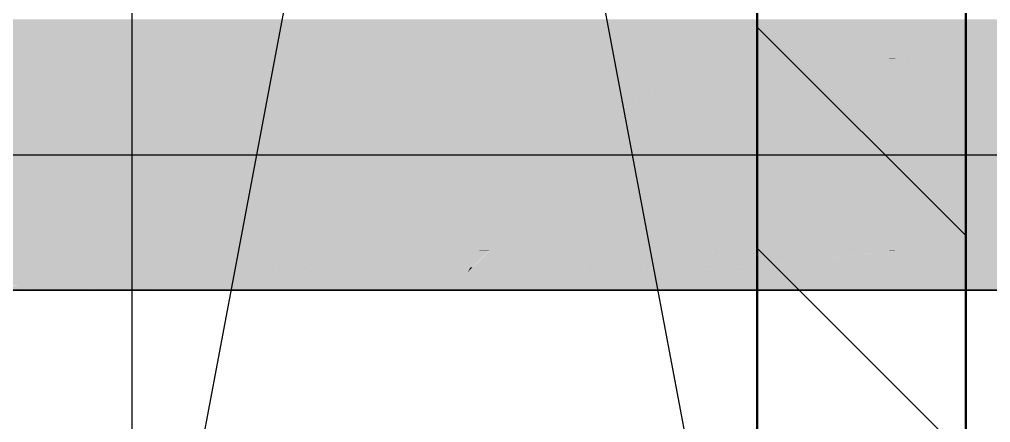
# Model space of a CAD drawing. Extents: x 0 to 756, y -25 to 420.
# Drawn here: x 278.12 to 296.76, y 304.09 to 311.83 of the extents above; entities that cross this region are included whole.
import ezdxf
from ezdxf.lldxf.tags import DXFTag

# ---------------------------------------------------------------- set-up
doc = ezdxf.new("R2010")
doc.units = 0
doc.layers.get('0').update_dxf_attribs({"lineweight": 25})
for name, color, linetype, lineweight in [('A_Innenwand', 7, 'Continuous', 25), ('ALLGEMEIN03', 7, 'Continuous', 25), ('WAND_HOLZ_NICHT_TRAGEND', 7, 'Continuous', 13)]:
    doc.layers.add(name, color=color, linetype=linetype, lineweight=lineweight)
doc.layers.add('L_Zuluft', color=6, linetype='Continuous', lineweight=35, true_color=0xff00ff)
doc.layers.add('L_Zuluft-Shading', color=6, linetype='Continuous', lineweight=35, true_color=0xff00ff)
tags = doc.linetypes.add('STRICHPUNKT2', pattern=[12.7, 6.35, -3.175, 0, -3.175]).pattern_tags.tags
tags[10:11] = [DXFTag(74, 4), DXFTag(75, 0), DXFTag(340, '0'), DXFTag(46, 0.0), DXFTag(50, 0.0), DXFTag(44, 0.0), DXFTag(45, 0.0)]
tags[8:9] = [DXFTag(74, 4), DXFTag(75, 0), DXFTag(340, '0'), DXFTag(46, 0.0), DXFTag(50, 0.0), DXFTag(44, 0.0), DXFTag(45, 0.0)]
tags[6:7] = [DXFTag(74, 4), DXFTag(75, 0), DXFTag(340, '0'), DXFTag(46, 0.0), DXFTag(50, 0.0), DXFTag(44, 0.0), DXFTag(45, 0.0)]
tags[4:5] = [DXFTag(74, 4), DXFTag(75, 0), DXFTag(340, '0'), DXFTag(46, 0.0), DXFTag(50, 0.0), DXFTag(44, 0.0), DXFTag(45, 0.0)]

# ---------------------------------------------------------------- blocks, each defined once
blk = doc.blocks.new('Shading-A0T78ONROY', base_point=(298.479, 311.513))
at = {"layer": 'L_Zuluft-Shading', "color": 214, "true_color": 0x900090}
for points in [[(268.663, 311.744), (286.122, 311.744), (268.663, 311.833)], [(286.122, 311.744), (268.663, 311.833), (281.01, 311.833)], [(286.122, 311.744), (292.385, 311.744), (281.01, 311.833)], [(292.385, 311.744), (281.01, 311.833), (292.327, 311.833)], [(292.385, 311.744), (295.648, 311.744), (292.327, 311.833)], [(295.648, 311.744), (292.327, 311.833), (294.023, 311.833)], [(295.648, 311.744), (297.402, 311.744), (294.023, 311.833)], [(297.402, 311.744), (294.023, 311.833), (296.525, 311.833)], [(297.402, 311.744), (298.027, 311.744), (296.525, 311.833)], [(298.027, 311.744), (296.525, 311.833), (297.51, 311.833)], [(282.111, 306.652), (278.1, 306.722), (268.663, 306.722)], [(282.111, 306.652), (269.849, 306.652), (269.595, 306.717)], [(270.199, 306.633), (282.111, 306.652), (269.849, 306.652)], [(270.199, 306.633), (281.01, 306.633), (282.111, 306.652)], [(282.111, 306.652), (286.122, 306.722), (278.1, 306.722)], [(281.01, 306.633), (290.173, 306.633), (286.122, 306.722)], [(290.173, 306.633), (286.122, 306.722), (290.305, 306.722)], [(290.173, 306.633), (294.023, 306.633), (290.305, 306.722)], [(294.023, 306.633), (290.305, 306.722), (295.648, 306.722)], [(294.023, 306.633), (296.525, 306.633), (295.648, 306.722)], [(296.525, 306.633), (295.648, 306.722), (297.402, 306.722)], [(296.525, 306.633), (297.51, 306.633), (297.402, 306.722)]]:
    blk.add_solid(points, dxfattribs=at)
at = {"layer": 'L_Zuluft-Shading', "color": 214, "true_color": 0xb000b0}
for points in [[(268.663, 311.485), (290.885, 311.485), (268.663, 311.744)], [(290.885, 311.485), (268.663, 311.744), (286.122, 311.744)], [(290.885, 311.485), (292.366, 311.485), (286.122, 311.744)], [(292.366, 311.485), (286.122, 311.744), (292.385, 311.744)], [(292.366, 311.485), (297.162, 311.485), (292.385, 311.744)], [(297.162, 311.485), (292.385, 311.744), (295.648, 311.744)], [(297.162, 311.485), (298.219, 311.485), (295.648, 311.744)], [(298.219, 311.485), (295.648, 311.744), (297.402, 311.744)], [(274.549, 306.915), (286.726, 306.981), (273.337, 306.981)], [(286.66, 306.915), (274.549, 306.915), (286.726, 306.981)], [(286.122, 306.722), (290.305, 306.722), (290.484, 306.959)], [(286.486, 306.741), (290.885, 306.981), (286.726, 306.981)], [(290.305, 306.722), (295.648, 306.722), (297.162, 306.981)], [(290.305, 306.722), (296.585, 306.959), (290.484, 306.959)], [(296.585, 306.959), (290.484, 306.959), (297.162, 306.981)], [(290.484, 306.959), (297.162, 306.981), (290.885, 306.981)], [(295.648, 306.722), (297.402, 306.722), (297.162, 306.981)], [(286.486, 306.741), (286.66, 306.915), (274.549, 306.915)], [(277.736, 306.741), (286.486, 306.741), (274.549, 306.915)], [(278.1, 306.722), (286.122, 306.722), (277.736, 306.741)], [(286.122, 306.722), (277.736, 306.741), (286.486, 306.741)]]:
    blk.add_solid(points, dxfattribs=at)
at = {"layer": 'L_Zuluft-Shading', "color": 212, "true_color": 0xcd00cd}
for points in [[(268.663, 311.082), (294.868, 311.082), (268.663, 311.485)], [(294.868, 311.082), (290.885, 311.485), (268.663, 311.485)], [(292.332, 311.338), (292.366, 311.485), (290.885, 311.485)], [(296.388, 311.338), (292.332, 311.338), (297.162, 311.485)], [(292.332, 311.338), (297.162, 311.485), (292.366, 311.485)], [(294.975, 311.071), (298.462, 311.071), (297.162, 311.485)], [(294.975, 311.071), (296.388, 311.338), (292.332, 311.338)], [(268.663, 311.071), (294.762, 311.071), (268.663, 311.082)], [(294.762, 311.071), (268.663, 311.082), (294.868, 311.082)], [(294.762, 311.071), (294.975, 311.071), (294.868, 311.082)], [(271.302, 307.187), (279.669, 307.187), (272.598, 307.393)], [(286.948, 307.393), (272.598, 307.393), (286.949, 307.394)], [(272.598, 307.393), (286.949, 307.394), (272.608, 307.394)], [(286.945, 307.387), (286.948, 307.393), (272.598, 307.393)], [(286.776, 307.074), (283.552, 307.074), (272.598, 307.393)], [(286.945, 307.387), (272.86, 307.387), (272.598, 307.393)], [(286.776, 307.074), (286.945, 307.387), (272.86, 307.387)], [(286.818, 307.074), (286.776, 307.074), (287.131, 307.387)], [(286.776, 307.074), (287.131, 307.387), (286.945, 307.387)], [(291.137, 307.073), (286.818, 307.073), (290.825, 307.385)], [(286.818, 307.073), (290.825, 307.385), (287.13, 307.385)], [(287.131, 307.387), (286.945, 307.387), (287.139, 307.394)], [(286.945, 307.387), (287.139, 307.394), (286.949, 307.394)], [(287.131, 307.387), (287.131, 307.387), (286.945, 307.387)], [(287.131, 307.387), (286.945, 307.387), (286.945, 307.387)], [(290.825, 307.385), (287.13, 307.385), (287.131, 307.387)], [(290.823, 307.387), (287.131, 307.387), (290.816, 307.394)], [(287.131, 307.387), (290.816, 307.394), (287.139, 307.394)], [(290.825, 307.385), (290.823, 307.387), (287.131, 307.387)], [(290.825, 307.385), (290.831, 307.385), (290.816, 307.394)], [(290.831, 307.385), (291.275, 307.394), (290.816, 307.394)], [(291.174, 307.036), (290.831, 307.385), (290.825, 307.385)], [(291.304, 307.385), (290.831, 307.385), (291.275, 307.394)], [(291.425, 307.036), (291.174, 307.036), (290.831, 307.385)], [(291.304, 307.385), (291.304, 307.385), (290.831, 307.385)], [(291.304, 307.385), (290.832, 307.385), (290.831, 307.385)], [(291.298, 307.111), (291.304, 307.385), (290.832, 307.385)], [(290.885, 306.981), (297.162, 306.981), (294.975, 307.394)], [(291.304, 307.385), (294.762, 307.394), (291.275, 307.394)], [(292.167, 307.111), (291.298, 307.111), (291.304, 307.385)], [(294.854, 307.385), (291.304, 307.385), (294.762, 307.394)], [(294.868, 307.384), (294.854, 307.385), (291.304, 307.385)], [(294.868, 307.384), (291.309, 307.384), (291.304, 307.385)], [(292.167, 307.111), (294.868, 307.384), (291.309, 307.384)], [(294.868, 307.384), (294.975, 307.394), (294.762, 307.394)], [(297.162, 306.981), (294.975, 307.394), (298.462, 307.394)], [(273.337, 306.981), (286.726, 306.981), (271.302, 307.187)], [(286.726, 306.981), (271.302, 307.187), (279.669, 307.187)], [(286.726, 306.981), (286.776, 307.074), (283.552, 307.074)], [(286.726, 306.981), (290.885, 306.981), (286.817, 307.073)], [(286.726, 306.981), (286.817, 307.073), (286.775, 307.073)], [(286.817, 307.073), (286.775, 307.073), (286.776, 307.074)], [(286.818, 307.073), (286.802, 307.073), (286.776, 307.074)], [(286.818, 307.073), (286.818, 307.074), (286.776, 307.074)], [(286.817, 307.073), (286.818, 307.073), (286.802, 307.073)], [(289.483, 307.013), (286.842, 307.073), (286.817, 307.073)], [(286.842, 307.073), (286.817, 307.073), (286.818, 307.073)], [(291.197, 307.013), (291.137, 307.073), (286.818, 307.073)], [(291.197, 307.013), (289.483, 307.013), (286.842, 307.073)], [(290.885, 306.981), (291.197, 307.013), (289.483, 307.013)], [(291.197, 307.013), (291.425, 307.036), (291.174, 307.036)], [(291.425, 307.036), (292.167, 307.111), (291.298, 307.111)]]:
    blk.add_solid(points, dxfattribs=at)
at = {"layer": 'L_Zuluft-Shading', "color": 212, "true_color": 0xe400e4}
for points in [[(268.663, 310.533), (290.093, 310.533), (268.663, 311.071)], [(290.093, 310.533), (268.663, 311.071), (294.762, 311.071)], [(291.623, 310.533), (298.114, 310.533), (294.762, 311.071)], [(293.052, 310.778), (292.219, 310.778), (294.762, 311.071)], [(298.114, 310.533), (294.762, 311.071), (294.975, 311.071)], [(298.479, 311.062), (298.462, 311.071), (294.975, 311.071)], [(295.03, 311.062), (298.479, 311.062), (294.975, 311.071)], [(298.114, 310.533), (298.479, 310.533), (295.03, 311.062)], [(298.479, 310.533), (295.03, 311.062), (298.479, 311.062)], [(290.093, 310.533), (293.052, 310.778), (292.219, 310.778)], [(290.093, 310.533), (291.623, 310.533), (293.052, 310.778)], [(272.608, 307.394), (286.949, 307.394), (276.285, 307.933)], [(286.949, 307.394), (276.285, 307.933), (287.12, 307.933)], [(286.949, 307.394), (287.139, 307.394), (287.12, 307.933)], [(287.139, 307.394), (287.12, 307.933), (287.456, 307.933)], [(287.139, 307.394), (290.816, 307.394), (287.456, 307.933)], [(290.816, 307.394), (287.456, 307.933), (290.277, 307.933)], [(290.816, 307.394), (291.275, 307.394), (290.277, 307.933)], [(291.275, 307.394), (294.762, 307.394), (290.277, 307.933)], [(294.762, 307.394), (290.277, 307.933), (291.623, 307.933)], [(294.762, 307.394), (294.975, 307.394), (291.623, 307.933)], [(294.975, 307.394), (291.623, 307.933), (298.114, 307.933)], [(295.03, 307.404), (298.479, 307.404), (298.114, 307.933)], [(294.975, 307.394), (298.462, 307.394), (295.03, 307.404)], [(298.462, 307.394), (295.03, 307.404), (298.479, 307.404)]]:
    blk.add_solid(points, dxfattribs=at)
at = {"layer": 'L_Zuluft-Shading', "color": 6, "true_color": 0xf500f5}
for points in [[(287.921, 310.316), (268.663, 310.316), (290.093, 310.533)], [(268.663, 310.316), (290.093, 310.533), (268.663, 310.533)], [(291.157, 310.385), (288.611, 310.385), (291.623, 310.533)], [(288.611, 310.385), (291.623, 310.533), (290.093, 310.533)], [(291.157, 310.385), (298.114, 310.533), (291.623, 310.533)], [(291.157, 310.385), (298.2, 310.385), (298.114, 310.533)], [(268.663, 309.906), (283.816, 309.906), (287.921, 310.316)], [(268.663, 309.906), (287.921, 310.316), (268.663, 310.316)], [(283.816, 309.906), (287.066, 309.906), (287.921, 310.316)], [(287.066, 309.906), (289.65, 309.906), (291.064, 310.355)], [(287.066, 309.906), (290.715, 310.316), (287.921, 310.316)], [(287.921, 310.316), (291.157, 310.385), (288.611, 310.385)], [(290.715, 310.316), (287.921, 310.316), (291.064, 310.355)], [(287.921, 310.316), (291.064, 310.355), (289.764, 310.355)], [(289.65, 309.906), (298.479, 309.906), (291.157, 310.385)], [(291.064, 310.355), (289.764, 310.355), (291.157, 310.385)], [(298.479, 309.906), (291.157, 310.385), (298.2, 310.385)], [(277.641, 308.122), (274.085, 308.122), (280.789, 308.56)], [(274.085, 308.122), (280.789, 308.56), (276.843, 308.56)], [(287.187, 308.323), (279.083, 308.323), (287.228, 308.56)], [(279.083, 308.323), (287.228, 308.56), (280.789, 308.56)], [(287.582, 308.331), (287.188, 308.331), (287.655, 308.56)], [(287.188, 308.331), (287.655, 308.56), (287.228, 308.56)], [(289.832, 308.378), (287.597, 308.378), (289.65, 308.56)], [(287.597, 308.378), (289.65, 308.56), (287.655, 308.56)], [(290.198, 308.386), (289.824, 308.386), (289.65, 308.56)], [(290.198, 308.386), (298.479, 308.56), (289.65, 308.56)], [(290.198, 308.386), (298.378, 308.386), (298.479, 308.56)], [(277.641, 308.122), (287.152, 308.122), (287.187, 308.323)], [(277.641, 308.122), (287.187, 308.323), (279.083, 308.323)], [(287.12, 307.933), (287.456, 307.933), (287.187, 308.323)], [(287.187, 308.323), (287.58, 308.323), (287.582, 308.331)], [(287.187, 308.323), (287.582, 308.331), (287.188, 308.331)], [(287.456, 307.933), (287.187, 308.323), (287.58, 308.323)], [(287.456, 307.933), (290.277, 307.933), (287.582, 308.331)], [(287.582, 308.331), (289.88, 308.331), (289.832, 308.378)], [(287.582, 308.331), (289.832, 308.378), (287.597, 308.378)], [(290.277, 307.933), (287.582, 308.331), (289.88, 308.331)], [(289.832, 308.378), (290.198, 308.386), (289.824, 308.386)], [(289.832, 308.378), (290.222, 308.378), (290.198, 308.386)], [(290.277, 307.933), (291.623, 307.933), (289.832, 308.378)], [(291.623, 307.933), (289.832, 308.378), (290.222, 308.378)], [(291.623, 307.933), (298.114, 307.933), (290.198, 308.386)], [(298.114, 307.933), (290.198, 308.386), (298.378, 308.386)], [(276.285, 307.933), (287.12, 307.933), (277.641, 308.122)], [(287.12, 307.933), (277.641, 308.122), (287.152, 308.122)]]:
    blk.add_solid(points, dxfattribs=at)
at = {"layer": 'L_Zuluft-Shading', "color": 6, "true_color": 0xfd00fd}
for points in [[(282.676, 309.769), (283.816, 309.906), (268.663, 309.906)], [(268.663, 309.769), (282.676, 309.769), (268.663, 309.906)], [(268.663, 309.233), (278.189, 309.233), (268.663, 309.769)], [(278.189, 309.233), (268.663, 309.769), (282.676, 309.769)], [(282.427, 309.74), (285.734, 309.74), (282.676, 309.769)], [(285.973, 309.769), (282.676, 309.769), (287.066, 309.906)], [(282.676, 309.769), (287.066, 309.906), (283.816, 309.906)], [(285.734, 309.74), (285.973, 309.769), (282.676, 309.769)], [(289.484, 309.74), (285.734, 309.74), (289.65, 309.906)], [(285.734, 309.74), (289.65, 309.906), (287.066, 309.906)], [(288.977, 309.233), (298.479, 309.233), (289.65, 309.906)], [(298.479, 309.233), (289.65, 309.906), (298.479, 309.906)], [(278.189, 309.233), (281.675, 309.233), (282.427, 309.74)], [(281.675, 309.233), (282.427, 309.74), (285.734, 309.74)], [(281.675, 309.233), (285.811, 309.233), (285.445, 309.704)], [(285.445, 309.704), (289.448, 309.704), (285.734, 309.74)], [(285.811, 309.233), (285.445, 309.704), (289.448, 309.704)], [(289.448, 309.704), (289.484, 309.74), (285.734, 309.74)], [(287.254, 309.42), (289.164, 309.42), (289.448, 309.704)], [(285.811, 309.233), (287.264, 309.233), (287.254, 309.42)], [(287.264, 309.233), (288.977, 309.233), (287.254, 309.42)], [(288.977, 309.233), (287.254, 309.42), (289.164, 309.42)], [(268.663, 308.56), (280.789, 308.56), (268.663, 309.233)], [(280.789, 308.56), (268.663, 309.233), (285.811, 309.233)], [(280.789, 308.56), (287.228, 308.56), (285.811, 309.233)], [(287.228, 308.56), (285.811, 309.233), (287.264, 309.233)], [(287.228, 308.56), (287.655, 308.56), (287.264, 309.233)], [(287.655, 308.56), (287.264, 309.233), (287.723, 309.233)], [(287.655, 308.56), (289.65, 308.56), (287.723, 309.233)], [(289.65, 308.56), (287.723, 309.233), (288.977, 309.233)], [(289.65, 308.56), (298.479, 308.56), (288.977, 309.233)], [(298.479, 308.56), (288.977, 309.233), (298.479, 309.233)]]:
    blk.add_solid(points, dxfattribs=at)
blk = doc.blocks.new('Referenz-A0T78OQ1OY')
at = {"layer": 'ALLGEMEIN03', "color": 0, "lineweight": -2}
for p, q in [((280.279, 360.17), (280.279, 296.533)), ((280.279, 296.533), (292.279, 360.17)), ((292.279, 296.533), (280.279, 360.17)), ((292.279, 360.17), (292.279, 296.533))]:
    blk.add_line(p, q, dxfattribs=at)
at = {"layer": 'WAND_HOLZ_NICHT_TRAGEND', "color": 0, "lineweight": 50}
for p, q in [((292.279, 384.533), (292.279, 271.533)), ((296.279, 271.533), (296.279, 384.533)), ((292.279, 364.218), (292.279, 271.533)), ((296.279, 271.533), (296.279, 364.218))]:
    blk.add_line(p, q, dxfattribs=at)
blk = doc.blocks.new('Wand-A0T78OS1OY', base_point=(292.279, 271.533))
at = {"color": 0, "linetype": 'ByBlock', "lineweight": -2, "ltscale": 0.25}
for p, q in [((292.279, 271.533), (292.279, 364.218)), ((296.279, 296.533), (296.279, 364.218))]:
    blk.add_line(p, q, dxfattribs=at)
at = {"color": 0, "lineweight": -2}
for p, q in [((296.279, 307.681), (292.279, 311.681)), ((296.279, 303.438), (292.279, 307.438))]:
    blk.add_line(p, q, dxfattribs=at)
blk = doc.blocks.new('Wickelfalzrohr-A0T78OTROY', base_point=(268.663, 306.633))
at = {"color": 0, "linetype": 'STRICHPUNKT2', "lineweight": 25, "ltscale": 0.25}
blk.add_line((268.663, 309.233), (298.479, 309.233), dxfattribs=at)
at = {"color": 0, "linetype": 'ByBlock', "lineweight": -2, "ltscale": 0.35}
blk.add_line((268.663, 306.633), (298.479, 306.633), dxfattribs=at)

msp = doc.modelspace()

# ---------------------------------------------------------------- block references
at = {"color": 8, "lineweight": 25, "ltscale": 0.25, "true_color": 0x808080}
msp.add_blockref('Referenz-A0T78OQ1OY', (0, 0), dxfattribs=at)
at = {"layer": 'A_Innenwand', "ltscale": 0.25}
msp.add_blockref('Wand-A0T78OS1OY', (292.279, 271.533), dxfattribs=at)
at = {"layer": 'L_Zuluft'}
msp.add_blockref('Shading-A0T78ONROY', (298.479, 311.513), dxfattribs=at)
at = {"layer": 'L_Zuluft', "ltscale": 0.35}
msp.add_blockref('Wickelfalzrohr-A0T78OTROY', (268.663, 306.633), dxfattribs=at)

doc.saveas('drawing.dxf')
